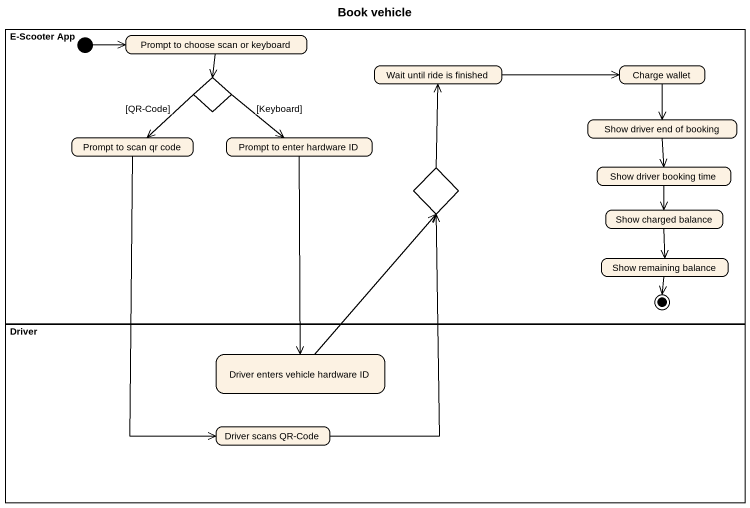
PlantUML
@startuml
title Book vehicle
hide empty description
state "E-Scooter App" as E_Scooter_App <<partition>> {
  state "Prompt to choose scan or keyboard" as Prompt_to_choose_scan_or
  state choice1 <<choice>>
  state "Wait until ride is finished" as Wait_until_ride_is_finished
  state "Charge wallet" as Charge_wallet
  state "Show driver end of booking" as Show_driver_end_of_booking
  state "Prompt to scan qr code" as Prompt_to_scan_qr_code
  state "Prompt to enter hardware ID" as Prompt_to_enter_hardware_ID
  state choice2 <<choice>>
  state "Show driver booking time" as Show_driver_booking_time
  state "Show charged balance" as Show_charged_balance
  state "Show remaining balance" as Show_remaining_balance
  [*] -right-> Prompt_to_choose_scan_or
  Show_remaining_balance --> [*]
}
state Driver <<partition>> {
  state "Driver enters vehicle hardware ID" as Driver_enters_vehicle
  state "Driver scans QR-Code" as Driver_scans_QR_Code
}
Prompt_to_choose_scan_or --> choice1
choice1 --> Prompt_to_scan_qr_code : [QR-Code]
choice1 --> Prompt_to_enter_hardware_ID : [Keyboard]
Wait_until_ride_is_finished -right-> Charge_wallet
Charge_wallet --> Show_driver_end_of_booking
Show_driver_end_of_booking --> Show_driver_booking_time
Prompt_to_scan_qr_code --> Driver_scans_QR_Code
Prompt_to_enter_hardware_ID --> Driver_enters_vehicle
choice2 -up-> Wait_until_ride_is_finished
Show_driver_booking_time --> Show_charged_balance
Show_charged_balance --> Show_remaining_balance
Driver_enters_vehicle -up-> choice2
Driver_scans_QR_Code -up-> choice2
@enduml
